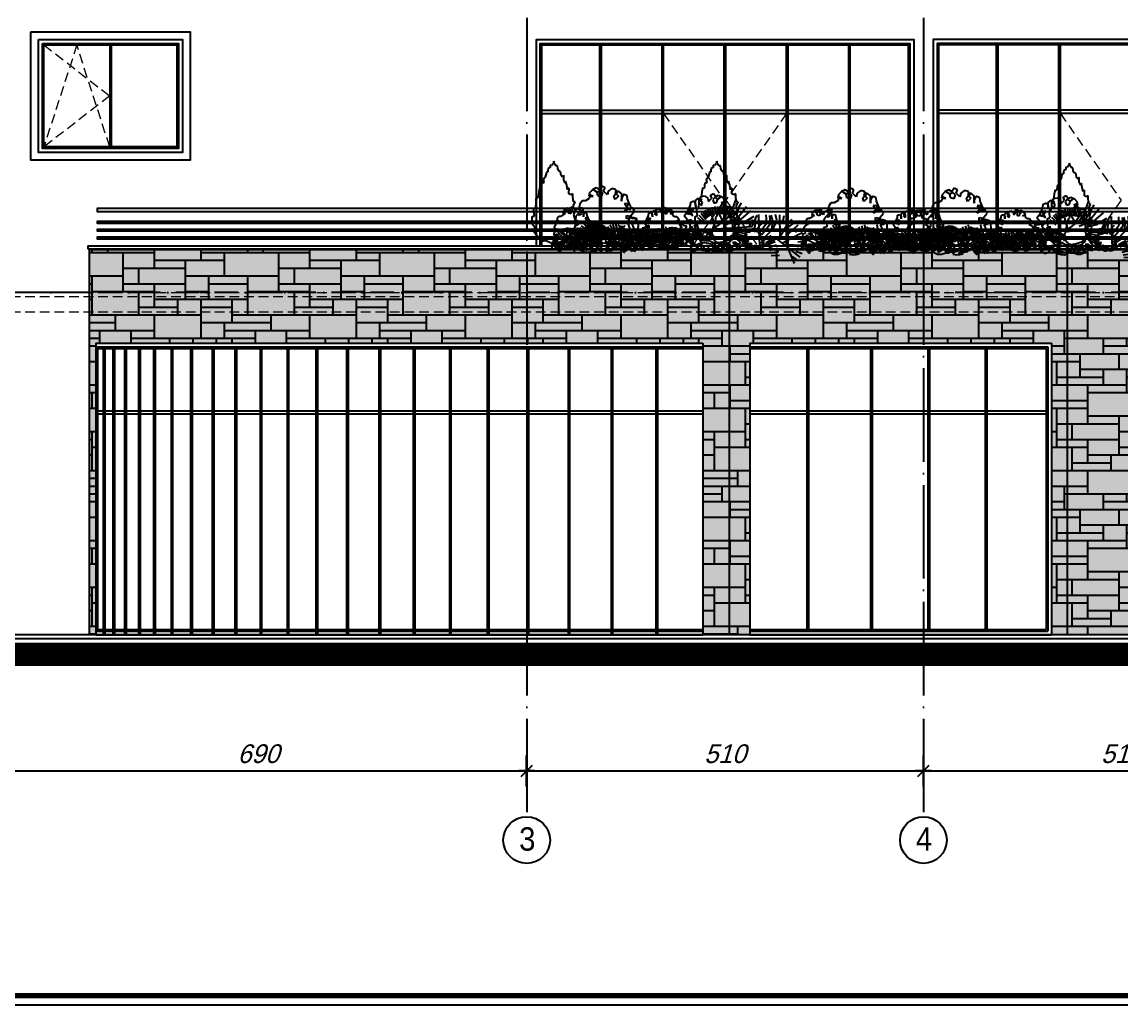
# Model space of a CAD drawing. Extents: x 9615146 to 9672346, y 4699603 to 4705703.
# Drawn here: x 9625130 to 9626543, y 4699603 to 4700866 of the extents above; entities that cross this region are included whole.
import ezdxf
from ezdxf.enums import TextEntityAlignment as Align

# ---------------------------------------------------------------- set-up
doc = ezdxf.new("R2010")
doc.units = 0
doc.header["$LTSCALE"] = 0.5
doc.header["$MEASUREMENT"] = 0
doc.header["$PDSIZE"] = -1
for name, pattern in [('ACAD_ISO04W100', [30, 24, -3, 0, -3]), ('DASHED', [0.75, 0.5, -0.25]), ('OSI1000', [5, 3, -1, 0, -1])]:
    doc.linetypes.add(name, pattern=pattern)
doc.layers.get('0').update_dxf_attribs({"color": 251, "linetype": 'CONTINUOUS'})
doc.layers.get('Defpoints').update_dxf_attribs({"color": 251, "linetype": 'CONTINUOUS'})
for name, color, linetype in [('_axis', 1, 'ACAD_ISO04W100'), ('_axis_num', 1, 'CONTINUOUS'), ('_dimension', 4, 'CONTINUOUS'), ('_dimension_evel', 4, 'CONTINUOUS'), ('_hatch', 9, 'CONTINUOUS'), ('_hatch_construction', 252, 'CONTINUOUS'), ('_table', 3, 'CONTINUOUS'), ('_vista', 75, 'CONTINUOUS'), ('fasadi', 147, 'CONTINUOUS')]:
    doc.layers.add(name, color=color, linetype=linetype)
doc.layers.add('_punk', color=8, linetype='DASHED', lineweight=9)
doc.styles.add('POMESHTENIA', font='arial.ttf', dxfattribs={"width": 0.9})
doc.styles.add('WIN', font='swindos.shx', dxfattribs={"oblique": 17})
doc.dimstyles.new('dim_50', dxfattribs={"dimtxt": 24, "dimasz": 1, "dimexe": 30, "dimexo": 0, "dimgap": 10, "dimtad": 1, "dimdec": 1, "dimrnd": 0.5, "dimdsep": 46, "dimtxsty": 'WIN', "dimblk1": '1', "dimblk2": '1', "dimsah": 1, "dimcen": 15, "dimdle": 10, "dimse1": 1, "dimse2": 1, "dimadec": 0, "dimazin": 0, "dimtfac": 1, "dimtdec": 1, "dimtix": 1, "dimtmove": 2, "dimatfit": 3, "dimldrblk": '1', "dimfxl": 1, "dimtolj": 1, "dimarcsym": 0})
pattern_1 = [(0, (0, 0), (0, 200), [150, -50]), (0, (0, 10), (0, 200), [-60, 60, -30, 50]), (0, (0, 20), (0, 200), [-90, 110]), (0, (0, 30), (0, 200), [90, -110]), (0, (0, 40), (0, 200), [-40, 160]), (0, (0, 50), (0, 200), [70, -50, 60, -20]), (0, (70, 60), (0, 200), [160, -40]), (0, (-10, 70), (0, 200), [110, -90]), (0, (-40, 80), (0, 200), [90, -110]), (0, (0, 90), (0, 200), [160, -40]), (0, (0, 100), (0, 200), [-80, 50, -30, 40]), (0, (100, 110), (0, 200), [120, -80]), (0, (20, 120), (0, 200), [80, -40, 30, -50]), (0, (60, 130), (0, 200), [80, -30, 50, -40]), (0, (140, 140), (0, 200), [120, -80]), (0, (60, 150), (0, 200), [80, -120]), (0, (100, 160), (0, 200), [90, -110]), (0, (100, 170), (0, 200), [-60, 140]), (0, (40, 180), (0, 200), [60, -140]), (0, (100, 190), (0, 200), [140, -60]), (90, (0, 80), (-200, 1e-14), [30, -80, 70, -20]), (90, (20, 90), (-200, 1e-14), [50, -30, 20, -100]), (90, (30, 50), (-200, 1e-14), [20, -180]), (90, (40, 30), (-200, 1e-14), [20, -120, 30, -30]), (90, (50, 70), (-200, 1e-14), [20, -180]), (90, (60, 0), (-200, 1e-14), [30, -90, 50, -30]), (90, (70, 40), (-200, 1e-14), [30, -170]), (90, (80, 90), (-200, 1e-14), [30, -10, 20, -140]), (90, (90, 10), (-200, 1e-14), [30, -170]), (90, (100, 60), (-200, 1e-14), [30, -10, 30, -20, 50, -60]), (90, (120, 60), (-200, 1e-14), [-140, 20, -20, 20]), (90, (130, 90), (-200, 1e-14), [20, -180]), (90, (140, 20), (-200, 1e-14), [20, -70, 50, -60]), (90, (150, 50), (-200, 1e-14), [10, -130, 30, -30]), (90, (160, 60), (-200, 1e-14), [50, -50, 30, -70]), (90, (170, 110), (-200, 1e-14), [30, -50, 20, -100]), (90, (180, 40), (-200, 1e-14), [20, -180]), (90, (190, 60), (-200, 1e-14), [20, -60, 30, -90])]

# ---------------------------------------------------------------- blocks, each defined once
blk = doc.blocks.new('TREE8-E')
for p, q in [((-10.72, 7.44), (-11.79, 8.73)), ((-10.09, 8), (-10.95, 9.45)), ((-8.62, 6.91), (-10, 10.02)), ((-7.19, 7.05), (-8.98, 10.44)), ((-7.42, 8.84), (-7.9, 10.7)), ((-7.42, 8.84), (-6.79, 10.78)), ((-6.94, 5.39), (-7.42, 8.84)), ((-6.94, 5.39), (-4.62, 10.43)), ((-6.11, 9.06), (-5.69, 10.69)), ((-4.54, 6.64), (-4.45, 8.81)), ((-4.45, 8.81), (-3.55, 10.05)), ((-3.61, 8.28), (-2.65, 9.42)), ((-3.37, 7.39), (-2.35, 9.19)), ((-2.38, 7.14), (-1.43, 8.96)), ((4.87, 5.91), (4.09, 8.87)), ((6, 5.26), (5.67, 9.21)), ((6.98, 6.04), (7.28, 9.27)), ((-8.62, 3.89), (-13.52, 5.93)), ((-11.68, 6.05), (-13.1, 6.95)), ((-11.26, 6.78), (-12.51, 7.9)), ((-8.04, 4.03), (-10.82, 7.5)), ((-3.26, 2.93), (-4.54, 6.64)), ((-4.32, 6), (-3.61, 8.28)), ((-2.44, 3.89), (-3.37, 7.39)), ((-3.33, 0.76), (0.33, 8.32)), ((-1.73, 4.24), (-2.38, 7.14)), ((-0.38, 3.93), (-1.32, 6.6)), ((-0.38, 3.93), (0.43, 6.59)), ((0.67, 4.77), (0.71, 7.98)), ((1.23, 4.49), (1.23, 6.45)), ((3.03, 4.83), (1.24, 7.41)), ((4.3, 4.6), (2.6, 8.27)), ((6.02, 4.2), (4.87, 5.91)), ((9.16, 0.67), (6.19, 6.34)), ((7.4, 4.58), (6.98, 6.04)), ((8.33, 3.11), (7.54, 6.56)), ((8.35, 4.58), (8.22, 6.56)), ((8.82, 4.51), (8.9, 6.49)), ((9.28, 4.39), (9.57, 6.35)), ((9.73, 4.22), (10.22, 6.14)), ((10.16, 4.01), (10.84, 5.86)), ((-12.21, 3.59), (-13.88, 3.75)), ((-12.16, 4.44), (-13.79, 4.86)), ((-6.22, 4.47), (-13.79, 2.65)), ((-9.89, 3.59), (-13.12, 0.55)), ((-5.43, 1.62), (-7.01, 3.05)), ((-2.76, 0.04), (-6.94, 5.39)), ((-4.86, 2.09), (-6.31, 3.65)), ((-4.25, 2.5), (-5.56, 4.18)), ((-3.61, 2.86), (-4.77, 4.65)), ((-4.11, 1.77), (-3.26, 2.93)), ((1.9, 3.05), (-0.38, 3.93)), ((8.96, 0.42), (0.67, 4.77)), ((3.93, 2.31), (1.9, 3.05)), ((4.83, 3.42), (3.03, 4.83)), ((5.2, 3.72), (4.3, 4.6)), ((6.86, 2.61), (4.33, 5.51)), ((6.46, 4.38), (6, 5.26)), ((7.99, 2.91), (9.73, 4.22)), ((8.64, 0.04), (12.5, 4.67)), ((10.56, 3.75), (11.43, 5.52)), ((10.93, 3.45), (11.99, 5.12)), ((11.57, 2.74), (12.95, 4.16)), ((11.84, 2.34), (13.36, 3.61)), ((12.05, 1.92), (13.7, 3.02)), ((-11.9, 1.94), (-13.54, 1.57)), ((-6.86, -0.04), (-8.75, 0.93)), ((-6.43, 0.55), (-8.23, 1.68)), ((-5.95, 1.11), (-7.65, 2.39)), ((3.35, 0.5), (1.38, 0.37)), ((3.43, 0.97), (1.45, 1.05)), ((3.55, 1.44), (1.59, 1.72)), ((3.72, 1.88), (1.8, 2.37)), ((12.23, 1.47), (13.98, 2.4)), ((12.35, 1.01), (14.19, 1.75)), ((12.43, 0.54), (14.34, 1.08))]:
    blk.add_line(p, q)
blk = doc.blocks.new('_TREE03')
for p, q in [((-7, 1114), (1, 1146)), ((1, 1146), (12, 1114)), ((-91, 962), (-84, 1011)), ((-84, 1011), (-61, 1022)), ((-61, 1022), (-49, 1054)), ((-49, 1054), (-45, 1087)), ((-45, 1087), (-26, 1087)), ((-26, 1087), (-7, 1114)), ((12, 1114), (28, 1092)), ((28, 1092), (47, 1098)), ((47, 1098), (47, 1065)), ((47, 1065), (74, 1054)), ((74, 1054), (77, 1033)), ((77, 1033), (77, 1011)), ((77, 1011), (97, 1000)), ((97, 1000), (104, 973)), ((-164, 837), (-149, 892)), ((-149, 892), (-145, 865)), ((-145, 865), (-126, 908)), ((-126, 957), (-122, 967)), ((-126, 908), (-126, 957)), ((-122, 967), (-111, 940)), ((-111, 940), (-91, 962)), ((104, 973), (112, 940)), ((112, 940), (124, 924)), ((124, 924), (131, 930)), ((131, 930), (139, 908)), ((139, 908), (131, 881)), ((131, 881), (143, 859)), ((143, 859), (154, 870)), ((154, 870), (158, 843)), ((-241, 729), (-218, 713)), ((-241, 686), (-241, 729)), ((-218, 713), (-191, 729)), ((-195, 799), (-183, 794)), ((-191, 729), (-195, 799)), ((-183, 794), (-176, 778)), ((-176, 778), (-164, 837)), ((158, 843), (162, 810)), ((162, 810), (177, 794)), ((177, 794), (185, 805)), ((185, 805), (196, 751)), ((196, 751), (204, 686)), ((-272, 626), (-253, 626)), ((-253, 577), (-272, 626)), ((-253, 626), (-241, 686)), ((-253, 529), (-253, 577)), ((204, 686), (223, 664)), ((223, 664), (231, 669)), ((231, 669), (231, 594)), ((231, 594), (242, 545)), ((-268, 371), (-287, 431)), ((-287, 431), (-268, 415)), ((-279, 529), (-260, 545)), ((-256, 463), (-279, 529)), ((-268, 415), (-256, 463)), ((-260, 545), (-253, 529)), ((242, 545), (262, 539)), ((262, 496), (254, 453)), ((254, 453), (269, 426)), ((262, 539), (262, 496)), ((269, 426), (285, 436)), ((285, 436), (285, 398)), ((-287, 323), (-283, 339)), ((-260, 274), (-287, 323)), ((-283, 339), (-264, 339)), ((-264, 339), (-268, 371)), ((258, 317), (246, 295)), ((246, 295), (250, 268)), ((281, 344), (258, 317)), ((285, 398), (281, 344)), ((-229, 230), (-260, 274)), ((-229, 203), (-256, 241)), ((-256, 241), (-229, 230)), ((-176, 187), (-229, 203)), ((-191, 176), (-176, 187)), ((-157, 138), (-191, 176)), ((166, 144), (131, 122)), ((208, 171), (166, 144)), ((219, 192), (208, 171)), ((265, 252), (219, 192)), ((250, 268), (265, 252)), ((-84, 117), (-157, 138)), ((-61, 106), (-84, 117)), ((-61, 106), (-33, 98)), ((-33, 98), (-7, 100)), ((-29, 1), (-22, 41)), ((-18, 99), (-22, 41)), ((24, 95), (-7, 100)), ((35, 99), (21, 68)), ((21, 1), (21, 68)), ((58, 106), (24, 95)), ((100, 127), (58, 106)), ((131, 122), (100, 127))]:
    blk.add_line(p, q)
blk = doc.blocks.new('_TREE16')
for p, q in [((-13.8, 152), (-22.1, 148.4)), ((-4.5, 146.9), (-13.8, 152)), ((-1.4, 155.7), (-7.1, 147.9)), ((6.3, 152), (-1.4, 155.7)), ((2.7, 144.3), (6.3, 152)), ((-29.9, 127.2), (-38.7, 122)), ((-29.4, 140.7), (-30.9, 132.4)), ((-30.9, 132.4), (-21.1, 131.8)), ((-28.8, 135.5), (-29.9, 127.2)), ((-22.1, 148.4), (-29.4, 140.7)), ((-21.1, 131.8), (-28.8, 135.5)), ((-11.8, 141.7), (-20, 147.4)), ((-20, 147.4), (-12.3, 141.7)), ((-12.3, 141.7), (-4.5, 146.9)), ((-10.2, 133.9), (-11.8, 141.7)), ((-2.4, 131.4), (-10.2, 133.9)), ((-7.1, 147.9), (0.7, 140.7)), ((0.7, 140.7), (-2.4, 131.4)), ((11.5, 135.5), (2.7, 144.3)), ((13.6, 144.3), (11.5, 135.5)), ((21.9, 150), (13.6, 144.3)), ((30.2, 147.9), (21.9, 150)), ((26.5, 133.4), (34.8, 139.6)), ((29.1, 125.1), (26.5, 133.4)), ((36.9, 144.3), (28.6, 140.1)), ((28.6, 140.1), (36.9, 132.4)), ((36.9, 132.4), (29.1, 125.1)), ((34.8, 139.6), (30.2, 147.9)), ((44.6, 138.1), (36.9, 144.3)), ((44.1, 121), (44.6, 130.3)), ((44.6, 128.8), (44.1, 121)), ((44.6, 130.3), (44.6, 138.1)), ((48.8, 137), (44.6, 128.8)), ((57.1, 133.4), (48.8, 137)), ((58.1, 125.6), (57.1, 133.4)), ((-51.6, 114.3), (-53.7, 105.4)), ((-53.7, 105.4), (-45.4, 107)), ((-46.4, 122), (-51.6, 114.3)), ((-38.7, 122), (-46.4, 122)), ((-45.4, 107), (-44.8, 99.2)), ((60.1, 115.3), (50.8, 116.3)), ((50.8, 116.3), (56, 108)), ((51.4, 98.7), (56.5, 107)), ((59.1, 103.9), (51.4, 98.7)), ((56, 108), (63.8, 101.3)), ((56.5, 107), (60.1, 115.3)), ((61.7, 116.9), (58.1, 125.6)), ((67.9, 106.5), (59.1, 103.9)), ((65.3, 109.1), (61.7, 116.9)), ((63.8, 101.3), (65.3, 109.1)), ((74.1, 98.2), (67.9, 106.5)), ((-60.4, 87.8), (-64, 80.1)), ((-64, 80.1), (-56.3, 75.9)), ((-53.1, 95.6), (-60.4, 87.8)), ((-56.3, 75.9), (-55.7, 67.1)), ((-44.8, 99.2), (-53.1, 95.6)), ((55.5, 80.6), (55.5, 88.4)), ((55.5, 88.4), (63.8, 86.8)), ((63.3, 83.2), (55.5, 80.6)), ((60.7, 79), (58.6, 71.3)), ((63.8, 86.8), (60.7, 79)), ((71.6, 82.7), (63.3, 83.2)), ((66.4, 89.4), (74.1, 98.2)), ((66.9, 81.6), (66.4, 89.4)), ((74.6, 81.6), (66.9, 81.6)), ((79.8, 80.6), (71.6, 82.7)), ((82.4, 73.9), (74.6, 81.6)), ((75.1, 72.9), (79.8, 80.6)), ((-61.9, 52.6), (-65, 44.9)), ((-63.5, 64.5), (-64.5, 56.8)), ((-64.5, 56.8), (-62.4, 49)), ((-55.7, 67.1), (-63.5, 64.5)), ((-53.7, 55.2), (-61.9, 52.6)), ((-53.1, 46.9), (-53.7, 55.2)), ((46.2, 59.9), (35.3, 66.1)), ((35.3, 66.1), (43.6, 63)), ((40, 46.4), (50.3, 51.1)), ((43.6, 63), (51.4, 64)), ((44.6, 42.3), (52.4, 50.6)), ((50.3, 51.1), (46.2, 59.9)), ((51.4, 64), (52.4, 65.6)), ((52.4, 50.6), (60.1, 51.1)), ((58.6, 71.3), (60.7, 63)), ((60.1, 51.1), (67.9, 41.3)), ((60.7, 63), (63.8, 55.2)), ((63.8, 55.2), (63.8, 46.4)), ((67.4, 71.8), (75.1, 72.9)), ((71, 64), (67.4, 71.8)), ((68.4, 47.5), (74.6, 55.8)), ((74.6, 55.8), (71, 64)), ((78.8, 44.9), (79.8, 53.7)), ((79.8, 53.7), (82.9, 63)), ((82.9, 63), (82.4, 73.9)), ((-61.9, 36.6), (-69.7, 31.4)), ((-69.7, 31.4), (-67.1, 23.7)), ((-67.1, 23.7), (-58.8, 30.4)), ((-65, 44.9), (-61.9, 36.6)), ((-62.4, 49), (-53.1, 46.9)), ((-58.8, 30.4), (-50.5, 29.9)), ((-50.5, 29.9), (-58.8, 23.1)), ((-42.8, 26.3), (-45.4, 18.5)), ((-34.5, 26.3), (-42.8, 26.3)), ((-25.7, 17.9), (-34.5, 26.3)), ((-20.5, 25.7), (-12.8, 29.9)), ((-12.8, 17.4), (-20.5, 25.7)), ((-12.8, 29.9), (-5, 27.8)), ((-5, 27.8), (3.3, 25.2)), ((3.3, 25.2), (11.5, 27.3)), ((11.5, 27.3), (20.8, 29.3)), ((20.3, 46.4), (18.3, 37.6)), ((18.3, 37.6), (28.1, 35)), ((28.1, 46.9), (20.3, 46.4)), ((20.8, 29.3), (28.6, 29.3)), ((35.3, 27.3), (27, 27.8)), ((27, 27.8), (36.9, 21.1)), ((34.3, 38.2), (28.1, 46.9)), ((28.1, 35), (35.8, 37.6)), ((28.6, 29.3), (34.3, 38.2)), ((29.1, 20), (37.9, 27.3)), ((44.1, 24.2), (35.3, 27.3)), ((35.8, 37.6), (40, 46.4)), ((37.9, 27.3), (40.5, 18.5)), ((52.4, 28.8), (44.1, 24.2)), ((55.5, 38.7), (44.6, 42.3)), ((55.5, 44.3), (50.8, 36.6)), ((50.8, 36.6), (52.4, 28.8)), ((63.8, 46.4), (55.5, 44.3)), ((63.3, 37.6), (55.5, 38.7)), ((56, 24.7), (63.3, 34)), ((67.9, 41.3), (63.3, 32.4)), ((69.4, 29.9), (63.3, 37.6)), ((63.3, 34), (71.6, 37.1)), ((63.3, 32.4), (73.6, 25.7)), ((67.4, 22.1), (69.4, 29.9)), ((76.7, 45.4), (68.4, 47.5)), ((71.6, 37.1), (78.8, 44.9)), ((73.6, 25.7), (81.9, 29.9)), ((85, 38.2), (76.7, 45.4)), ((81.9, 29.9), (85, 38.2)), ((-67.1, 23.1), (-70.2, 13.8)), ((-70.2, 13.8), (-61.9, 15.4)), ((-58.8, 23.1), (-67.1, 23.1)), ((-61.9, 15.4), (-59.9, 23.7)), ((-59.9, 23.7), (-49.5, 20.5)), ((-45.4, 18.5), (-52.1, 10.7)), ((-52.1, 10.7), (-39.7, 4)), ((-49.5, 20.5), (-49, 12.2)), ((-49, 12.2), (-39.2, 17.4)), ((-41.2, 23.7), (-32.9, 24.2)), ((-36.6, 15.9), (-41.2, 23.7)), ((-39.7, 4), (-30.9, 4)), ((-39.2, 17.4), (-29.9, 22.6)), ((-38.1, 8.1), (-36.6, 15.9)), ((-28.3, 13.8), (-38.1, 8.1)), ((-32.9, 24.2), (-24.7, 17.4)), ((-30.9, 4), (-21.1, 7.6)), ((-29.9, 22.6), (-28.3, 13.8)), ((-20, 10.2), (-25.7, 17.9)), ((-24.7, 17.4), (-21.1, 9.2)), ((-21.1, 9.2), (-13.3, 9.7)), ((-21.1, 7.6), (-12.3, 7.6)), ((-12.3, 10.7), (-20, 10.2)), ((-13.3, 9.7), (-4.5, 11.2)), ((-12.3, 7.6), (-12.8, 17.4)), ((-4.5, 7.1), (-12.3, 10.7)), ((-8.2, 22.6), (-10.2, 14.4)), ((-10.2, 14.4), (-0.9, 12.2)), ((0.1, 20), (-8.2, 22.6)), ((-4.5, 11.2), (0.1, 20)), ((-0.9, 12.2), (-4.5, 4.5)), ((3.8, 10.7), (-4.5, 7.1)), ((-4.5, 4.5), (3.8, 2.4)), ((13.6, 12.8), (3.8, 10.7)), ((3.8, 2.4), (11.5, 3.5)), ((8.4, 5.5), (16.2, 10.2)), ((11.5, 3.5), (19.3, 5)), ((13.6, 23.1), (12, 15.4)), ((12, 15.4), (21.3, 8.6)), ((21.9, 21.1), (13.6, 23.1)), ((19.3, 5), (13.6, 12.8)), ((16.2, 10.2), (23.9, 13.3)), ((21.3, 8.6), (29.6, 10.7)), ((23.9, 13.3), (21.9, 21.1)), ((29.6, 10.7), (29.1, 20)), ((36.9, 21.1), (48.2, 21.6)), ((38.4, 14.8), (39.5, 22.6)), ((46.2, 22.1), (38.4, 14.8)), ((39.5, 22.6), (48.2, 22.6)), ((40.5, 18.5), (44.1, 9.2)), ((44.1, 9.2), (52.4, 6)), ((55.5, 20), (46.2, 22.1)), ((48.2, 21.6), (56, 24.7)), ((48.2, 22.6), (56.5, 20)), ((52.4, 6), (60.7, 12.2)), ((60.7, 12.2), (55.5, 20)), ((56.5, 20), (67.4, 22.1))]:
    blk.add_line(p, q)
blk = doc.blocks.new('1')
for p, q in [((0, 20), (0, -20)), ((-10, 0), (10, 0)), ((-7.1, -7.1), (7.1, 7.1))]:
    blk.add_line(p, q)
blk = doc.blocks.new('*D93')
at = {"layer": '_dimension', "color": 0, "lineweight": -2, "ltscale": 30, "transparency": 16777216}
blk.add_line((9625089.7, 4699904.1), (9625777.7, 4699904.1), dxfattribs=at)
at = {"layer": 'Defpoints', "color": 0, "ltscale": 30, "transparency": 16777216}
for p in [(9625088.7, 4699904.1), (9625778.7, 4699904.1), (9625778.7, 4699904.1)]:
    blk.add_point(p, dxfattribs=at)
at = {"layer": '_dimension', "color": 0, "lineweight": -2, "ltscale": 30, "transparency": 16777216, "rotation": 180}
blk.add_blockref('1', (9625088.7, 4699904.1), dxfattribs=at)
at = {"layer": '_dimension', "color": 0, "lineweight": -2, "ltscale": 30, "transparency": 16777216}
blk.add_blockref('1', (9625778.7, 4699904.1), dxfattribs=at)
at = {"layer": '_dimension', "color": 0, "ltscale": 30, "transparency": 16777216, "insert": (9625433.7, 4699926.1), "char_height": 24, "attachment_point": 5, "style": 'WIN'}
blk.add_mtext('\\A1;690', dxfattribs=at)
blk = doc.blocks.new('*D94')
at = {"layer": '_dimension', "color": 0, "lineweight": -2, "ltscale": 30, "transparency": 16777216}
blk.add_line((9625779.7, 4699904.1), (9626287.7, 4699904.1), dxfattribs=at)
at = {"layer": 'Defpoints', "color": 0, "ltscale": 30, "transparency": 16777216}
for p in [(9625778.7, 4699904.1), (9626288.7, 4699904.1), (9626288.7, 4699904.1)]:
    blk.add_point(p, dxfattribs=at)
at = {"layer": '_dimension', "color": 0, "lineweight": -2, "ltscale": 30, "transparency": 16777216, "rotation": 180}
blk.add_blockref('1', (9625778.7, 4699904.1), dxfattribs=at)
at = {"layer": '_dimension', "color": 0, "lineweight": -2, "ltscale": 30, "transparency": 16777216}
blk.add_blockref('1', (9626288.7, 4699904.1), dxfattribs=at)
at = {"layer": '_dimension', "color": 0, "ltscale": 30, "transparency": 16777216, "insert": (9626033.7, 4699926.1), "char_height": 24, "attachment_point": 5, "style": 'WIN'}
blk.add_mtext('\\A1;510', dxfattribs=at)
blk = doc.blocks.new('*D95')
at = {"layer": '_dimension', "color": 0, "lineweight": -2, "ltscale": 30, "transparency": 16777216}
blk.add_line((9626289.7, 4699904.1), (9626797.7, 4699904.1), dxfattribs=at)
at = {"layer": 'Defpoints', "color": 0, "ltscale": 30, "transparency": 16777216}
for p in [(9626288.7, 4699904.1), (9626798.7, 4699904.1), (9626798.7, 4699904.1)]:
    blk.add_point(p, dxfattribs=at)
at = {"layer": '_dimension', "color": 0, "lineweight": -2, "ltscale": 30, "transparency": 16777216, "rotation": 180}
blk.add_blockref('1', (9626288.7, 4699904.1), dxfattribs=at)
at = {"layer": '_dimension', "color": 0, "lineweight": -2, "ltscale": 30, "transparency": 16777216}
blk.add_blockref('1', (9626798.7, 4699904.1), dxfattribs=at)
at = {"layer": '_dimension', "color": 0, "ltscale": 30, "transparency": 16777216, "insert": (9626543.7, 4699926.1), "char_height": 24, "attachment_point": 5, "style": 'WIN'}
blk.add_mtext('\\A1;510', dxfattribs=at)

msp = doc.modelspace()

# ---------------------------------------------------------------- hatches: boundary and pattern name
at = {"layer": '_hatch', "ltscale": 30, "true_color": 0xb4b09d}
h = msp.add_hatch(color=253, dxfattribs=at)
h.dxf.hatch_style = 1
h.paths.add_polyline_path([(9625216.41, 4700573.84), (9625216.41, 4700078.84), (9625225.02, 4700078.84), (9625225.02, 4700453.84), (9625778.72, 4700453.84), (9625778.72, 4700573.84)])
h = msp.add_hatch(color=253, dxfattribs=at)
h.dxf.hatch_style = 1
h.paths.add_polyline_path([(9626005.28, 4700453.84), (9626005.28, 4700078.84), (9626038.85, 4700078.84), (9626038.85, 4700573.84), (9625778.72, 4700573.84), (9625778.72, 4700453.84)])
h = msp.add_hatch(color=253, dxfattribs=at)
h.dxf.hatch_style = 1
h.paths.add_polyline_path([(9626453.55, 4700453.84), (9626453.55, 4700078.84), (9626473.56, 4700078.84), (9626473.56, 4700573.84), (9626288.72, 4700573.84), (9626288.72, 4700453.84)])
h.paths.add_polyline_path([(9626288.72, 4700453.84), (9626288.72, 4700573.84), (9626038.85, 4700573.84), (9626038.85, 4700078.84), (9626065.48, 4700078.84), (9626065.48, 4700453.84)])
h = msp.add_hatch(color=253, dxfattribs=at)
h.dxf.hatch_style = 1
h.paths.add_polyline_path([(9626798.72, 4700078.84), (9627046.22, 4700078.84), (9627046.22, 4700573.84), (9626798.72, 4700573.84)])
h.paths.add_polyline_path([(9626798.72, 4700573.84), (9626473.56, 4700573.84), (9626473.56, 4700078.84), (9626798.72, 4700078.84)])
at = {"layer": '_hatch_construction', "ltscale": 40}
h = msp.add_hatch(dxfattribs=at)
h.set_pattern_fill('CUTSTONE', color=250, scale=200, style=0, pattern_type=2)
h.set_pattern_definition(pattern_1)
h.paths.add_polyline_path([(9625216.41, 4700573.84), (9625216.41, 4700078.84), (9625225.02, 4700078.84), (9625225.02, 4700453.84), (9625778.72, 4700453.84), (9625778.72, 4700573.84)])
h = msp.add_hatch(dxfattribs=at)
h.set_pattern_fill('CUTSTONE', color=250, scale=200, style=0, pattern_type=2)
h.set_pattern_definition(pattern_1)
h.paths.add_polyline_path([(9626005.28, 4700453.84), (9626005.28, 4700078.84), (9626038.85, 4700078.84), (9626038.85, 4700573.84), (9625778.72, 4700573.84), (9625778.72, 4700453.84)])
h = msp.add_hatch(dxfattribs=at)
h.set_pattern_fill('CUTSTONE', color=250, scale=200, style=0, pattern_type=2)
h.set_pattern_definition(pattern_1)
h.paths.add_polyline_path([(9626453.55, 4700453.84), (9626453.55, 4700078.84), (9626473.56, 4700078.84), (9626473.56, 4700573.84), (9626288.72, 4700573.84), (9626288.72, 4700453.84)])
h.paths.add_polyline_path([(9626288.72, 4700453.84), (9626288.72, 4700573.84), (9626038.85, 4700573.84), (9626038.85, 4700078.84), (9626065.48, 4700078.84), (9626065.48, 4700453.84)])
h = msp.add_hatch(dxfattribs=at)
h.set_pattern_fill('CUTSTONE', color=250, scale=200, style=0, pattern_type=2)
h.set_pattern_definition(pattern_1)
h.paths.add_polyline_path([(9626798.72, 4700078.84), (9627046.22, 4700078.84), (9627046.22, 4700573.84), (9626798.72, 4700573.84)])
h.paths.add_polyline_path([(9626798.72, 4700573.84), (9626473.56, 4700573.84), (9626473.56, 4700078.84), (9626798.72, 4700078.84)])

# ---------------------------------------------------------------- linework, layer by layer
at = {"layer": '_axis', "ltscale": 10}
for p, q in [((9625778.72, 4702372.71), (9625778.72, 4699845.26)), ((9626288.72, 4702372.71), (9626288.72, 4699845.26))]:
    msp.add_line(p, q, dxfattribs=at)
at = {"layer": '_axis_num'}
for centre in [(9625778.72, 4699815.26), (9626288.72, 4699815.26)]:
    msp.add_circle(centre, 30, dxfattribs=at)
at = {"layer": '_dimension_evel', "linetype": 'OSI1000', "ltscale": 20}
msp.add_line((9629716.23, 4700518.84), (9624311.58, 4700518.84), dxfattribs=at)
at = {"layer": '_hatch', "color": 252, "ltscale": 10, "const_width": 30}
msp.add_lwpolyline([(9629716.23, 4699983.84), (9627021.22, 4699983.84), (9627021.22, 4700053.84), (9625113.97, 4700053.84), (9624481.47, 4700393.84), (9624249.83, 4700393.84)], dxfattribs=at)
at = {"layer": '_hatch_construction', "color": 251, "ltscale": 40}
for p, q in [((9625242.72, 4700836.84), (9625242.72, 4700705.84)), ((9625244.72, 4700836.84), (9625244.72, 4700705.84)), ((9625872.72, 4700578.84), (9625872.72, 4700836.84)), ((9625874.72, 4700578.84), (9625874.72, 4700836.84)), ((9625952.72, 4700578.84), (9625952.72, 4700836.84)), ((9625954.72, 4700578.84), (9625954.72, 4700836.84)), ((9626032.72, 4700578.84), (9626032.72, 4700836.84)), ((9626034.72, 4700578.84), (9626034.72, 4700836.84)), ((9626112.72, 4700578.84), (9626112.72, 4700836.84)), ((9626114.72, 4700578.84), (9626114.72, 4700836.84)), ((9626192.72, 4700578.84), (9626192.72, 4700836.84)), ((9626194.72, 4700578.84), (9626194.72, 4700836.84)), ((9626382.72, 4700578.84), (9626382.72, 4700836.84)), ((9626384.72, 4700578.84), (9626384.72, 4700836.84)), ((9626462.72, 4700578.84), (9626462.72, 4700836.84)), ((9626464.72, 4700578.84), (9626464.72, 4700836.84)), ((9625798.22, 4700752.84), (9626269.22, 4700752.84)), ((9625798.22, 4700748.84), (9626269.22, 4700748.84)), ((9626779.22, 4700752.84), (9626308.22, 4700752.84)), ((9626779.22, 4700748.84), (9626308.22, 4700748.84)), ((9625214.41, 4700578.84), (9627046.22, 4700578.84)), ((9625214.41, 4700574.84), (9627046.22, 4700574.84)), ((9625216.41, 4700573.84), (9627046.22, 4700573.84)), ((9625225.02, 4700453.84), (9625225.02, 4700078.84)), ((9625225.02, 4700453.84), (9626005.28, 4700453.84)), ((9625226.02, 4700448.84), (9626005.28, 4700448.84)), ((9625226.02, 4700448.84), (9625226.02, 4700083.84)), ((9625227.02, 4700446.84), (9625227.02, 4700085.84)), ((9625227.02, 4700446.84), (9626005.28, 4700446.84)), ((9625234.36, 4700446.84), (9625234.36, 4700078.84)), ((9625236.36, 4700446.84), (9625236.36, 4700078.84)), ((9625246.81, 4700446.84), (9625246.81, 4700078.84)), ((9625248.81, 4700446.84), (9625248.81, 4700078.84)), ((9625261.77, 4700446.84), (9625261.77, 4700078.84)), ((9625263.77, 4700446.84), (9625263.77, 4700078.84)), ((9625279.82, 4700446.84), (9625279.82, 4700078.84)), ((9625281.82, 4700446.84), (9625281.82, 4700078.84)), ((9625299.2, 4700446.84), (9625299.2, 4700078.84)), ((9625301.2, 4700446.84), (9625301.2, 4700078.84)), ((9625321.65, 4700446.84), (9625321.65, 4700078.84)), ((9625323.65, 4700446.84), (9625323.65, 4700078.84)), ((9625346.57, 4700446.84), (9625346.57, 4700078.84)), ((9625348.57, 4700446.84), (9625348.57, 4700078.84)), ((9625374.51, 4700446.84), (9625374.51, 4700078.84)), ((9625376.51, 4700446.84), (9625376.51, 4700078.84)), ((9625403.76, 4700446.84), (9625403.76, 4700078.84)), ((9625405.76, 4700446.84), (9625405.76, 4700078.84)), ((9625436.01, 4700446.84), (9625436.01, 4700078.84)), ((9625438.01, 4700446.84), (9625438.01, 4700078.84)), ((9625470.66, 4700446.84), (9625470.66, 4700078.84)), ((9625472.66, 4700446.84), (9625472.66, 4700078.84)), ((9625507.71, 4700446.84), (9625507.71, 4700078.84)), ((9625509.71, 4700446.84), (9625509.71, 4700078.84)), ((9625547.12, 4700446.84), (9625547.12, 4700078.84)), ((9625549.12, 4700446.84), (9625549.12, 4700078.84)), ((9625588.87, 4700446.84), (9625588.87, 4700078.84)), ((9625590.87, 4700446.84), (9625590.87, 4700078.84)), ((9625632.95, 4700446.84), (9625632.95, 4700078.84)), ((9625634.95, 4700446.84), (9625634.95, 4700078.84)), ((9625679.33, 4700446.84), (9625679.33, 4700078.84)), ((9625681.33, 4700446.84), (9625681.33, 4700078.84)), ((9625727.97, 4700446.84), (9625727.97, 4700078.84)), ((9625729.97, 4700446.84), (9625729.97, 4700078.84)), ((9625778.86, 4700446.84), (9625778.86, 4700078.84)), ((9625780.86, 4700446.84), (9625780.86, 4700078.84)), ((9625831.97, 4700446.84), (9625831.97, 4700078.84)), ((9625833.97, 4700446.84), (9625833.97, 4700078.84)), ((9625887.26, 4700446.84), (9625887.26, 4700078.84)), ((9625889.26, 4700446.84), (9625889.26, 4700078.84)), ((9625944.71, 4700446.84), (9625944.71, 4700078.84)), ((9625946.71, 4700446.84), (9625946.71, 4700078.84)), ((9626005.28, 4700453.84), (9626005.28, 4700078.84)), ((9626065.48, 4700453.84), (9626065.48, 4700078.84)), ((9626065.48, 4700453.84), (9626453.55, 4700453.84)), ((9626065.48, 4700448.84), (9626448.55, 4700448.84)), ((9626065.48, 4700446.84), (9626446.55, 4700446.84)), ((9625227.02, 4700366.84), (9626005.28, 4700366.84)), ((9625227.02, 4700362.84), (9626005.28, 4700362.84)), ((9626065.48, 4700366.84), (9626448.55, 4700366.84)), ((9626065.48, 4700362.84), (9626448.55, 4700362.84)), ((9626065.48, 4700085.84), (9626446.55, 4700085.84)), ((9626065.48, 4700083.84), (9626448.55, 4700083.84)), ((9626065.48, 4700078.84), (9626453.55, 4700078.84))]:
    msp.add_line(p, q, dxfattribs=at)
at = {"layer": '_hatch_construction', "color": 250, "ltscale": 40}
for p, q in [((9625214.41, 4700578.84), (9625214.41, 4700574.84)), ((9625216.41, 4700573.84), (9625216.41, 4700078.84)), ((9626473.56, 4700573.84), (9626473.56, 4700078.84)), ((9625225.02, 4700078.84), (9626005.28, 4700078.84)), ((9625226.02, 4700083.84), (9626005.28, 4700083.84)), ((9625227.02, 4700085.84), (9626005.28, 4700085.84))]:
    msp.add_line(p, q, dxfattribs=at)
at = {"layer": '_hatch_construction', "color": 251, "ltscale": 40}
for points in [[(9625141.22, 4700853.84), (9625346.22, 4700853.84), (9625346.22, 4700688.84), (9625141.22, 4700688.84)], [(9625151.22, 4700843.84), (9625336.22, 4700843.84), (9625336.22, 4700698.84), (9625151.22, 4700698.84)], [(9625156.22, 4700838.84), (9625331.22, 4700838.84), (9625331.22, 4700703.84), (9625156.22, 4700703.84)], [(9625158.22, 4700836.84), (9625329.22, 4700836.84), (9625329.22, 4700705.84), (9625158.22, 4700705.84)], [(9627046.22, 4700626.84), (9625226.41, 4700626.84), (9625226.41, 4700622.84), (9627046.22, 4700622.84)], [(9627046.22, 4700609.84), (9625226.41, 4700609.84), (9625226.41, 4700607.84), (9627046.22, 4700607.84)], [(9627046.22, 4700599.84), (9625226.41, 4700599.84), (9625226.41, 4700597.84), (9627046.22, 4700597.84)], [(9627046.22, 4700589.84), (9625226.41, 4700589.84), (9625226.41, 4700587.84), (9627046.22, 4700587.84)]]:
    msp.add_lwpolyline(points, close=True, dxfattribs=at)
for points in [[(9625791.22, 4700578.84), (9625791.22, 4700843.84), (9626276.22, 4700843.84), (9626276.22, 4700578.84)], [(9626786.22, 4700578.84), (9626786.22, 4700843.84), (9626301.22, 4700843.84), (9626301.22, 4700578.84)], [(9625796.22, 4700578.84), (9625796.22, 4700838.84), (9626271.22, 4700838.84), (9626271.22, 4700578.84)], [(9625798.22, 4700578.84), (9625798.22, 4700836.84), (9626269.22, 4700836.84), (9626269.22, 4700578.84)], [(9626781.22, 4700578.84), (9626781.22, 4700838.84), (9626306.22, 4700838.84), (9626306.22, 4700578.84)], [(9626779.22, 4700578.84), (9626779.22, 4700836.84), (9626308.22, 4700836.84), (9626308.22, 4700578.84)], [(9625216.41, 4700518.84), (9624613.96, 4700518.84), (9624487.76, 4700418.84), (9624249.83, 4700418.84)]]:
    msp.add_lwpolyline(points, dxfattribs=at)
at = {"layer": '_punk', "ltscale": 50}
for p, q in [((9625158.22, 4700836.84), (9625242.72, 4700771.34)), ((9625200.47, 4700836.84), (9625158.22, 4700705.84)), ((9625242.72, 4700705.84), (9625200.47, 4700836.84)), ((9625242.72, 4700771.34), (9625158.22, 4700705.84)), ((9625954.72, 4700748.84), (9626032.72, 4700637.34)), ((9626112.72, 4700748.84), (9626034.72, 4700637.34)), ((9626464.72, 4700748.84), (9626542.72, 4700637.34)), ((9626032.72, 4700637.34), (9625991.8, 4700578.84)), ((9626034.72, 4700637.34), (9626075.64, 4700578.84)), ((9626542.72, 4700637.34), (9626501.8, 4700578.84)), ((9624477.95, 4700518.84), (9627106.73, 4700518.84)), ((9624477.95, 4700513.84), (9627106.73, 4700513.84)), ((9624477.95, 4700493.84), (9627106.73, 4700493.84)), ((9624477.95, 4700078.84), (9627106.73, 4700078.84)), ((9624477.95, 4700073.84), (9627106.73, 4700073.84)), ((9624477.95, 4700053.84), (9627106.73, 4700053.84))]:
    msp.add_line(p, q, dxfattribs=at)
at = {"layer": '_table', "ltscale": 10}
msp.add_lwpolyline([(9623546.03, 4702603.38), (9631346.03, 4702603.38), (9631346.03, 4699603.38), (9623546.03, 4699603.38)], close=True, dxfattribs=at)
msp.add_lwpolyline([(9623697.71, 4702591.38, 6.84, 6.84, 0), (9631334.03, 4702591.38, 6.84, 6.84, 0), (9631334.03, 4699615.38, 6.84, 6.84, 0), (9623697.71, 4699615.38, 6.84, 6.84, 0)], format="xyseb", close=True, dxfattribs=at)
at = {"layer": 'fasadi', "ltscale": 40}
for p, q in [((9626038.85, 4700573.84), (9626038.85, 4700078.84)), ((9626139.22, 4700085.84), (9626139.22, 4700446.84)), ((9626141.22, 4700085.84), (9626141.22, 4700446.84)), ((9626221.14, 4700085.84), (9626221.14, 4700446.84)), ((9626223.14, 4700085.84), (9626223.14, 4700446.84)), ((9626294.86, 4700085.84), (9626294.86, 4700446.84)), ((9626296.86, 4700085.84), (9626296.86, 4700446.84)), ((9626368.59, 4700085.84), (9626368.59, 4700446.84)), ((9626370.59, 4700085.84), (9626370.59, 4700446.84)), ((9626446.55, 4700446.84), (9626446.55, 4700085.84)), ((9626448.55, 4700448.84), (9626448.55, 4700083.84)), ((9626453.55, 4700453.84), (9626453.55, 4700078.84))]:
    msp.add_line(p, q, dxfattribs=at)
for points in [[(9629716.23, 4700008.84), (9627046.22, 4700008.84), (9627046.22, 4700078.84), (9625120.26, 4700078.84), (9624487.76, 4700418.84), (9624249.83, 4700418.84)], [(9629716.23, 4700003.84), (9627041.22, 4700003.84), (9627041.22, 4700073.84), (9625119, 4700073.84), (9624486.5, 4700413.84), (9624249.83, 4700413.84)]]:
    msp.add_lwpolyline(points, dxfattribs=at)

# ---------------------------------------------------------------- block references
at = {"layer": '_vista', "ltscale": 10}
for name, p, xscale, yscale, zscale in [('_TREE03', (9625813.79, 4700572.8), -0.09999999962747097, 0.09999999776482582, 0.1), ('_TREE03', (9626023.3, 4700572.8), -0.09999999962747097, 0.09999999776482582, 0.1), ('_TREE03', (9626476.49, 4700570.21), -0.09999999962747097, 0.09999999776482582, 0.1), ('_TREE16', (9625875.98, 4700568.22), 0.5599999986588955, 0.5599999986588955, 0.5599999986588955), ('_TREE16', (9626018.18, 4700568.02), -0.5, 0.5000000009313226, 0.5), ('_TREE16', (9626195.85, 4700565.64), 0.5599999986588955, 0.5599999986588955, 0.5599999986588955), ('_TREE16', (9626329.17, 4700565.64), 0.5599999986588955, 0.5599999986588955, 0.5599999986588955), ('_TREE16', (9626471.37, 4700565.43), -0.5, 0.5000000009313226, 0.5), ('_TREE03', (9626031.15, 4700576.26), -0.05000000074505806, 0.04999999981373549, 0.05), ('_TREE03', (9626484.34, 4700573.67), -0.05000000074505806, 0.04999999981373549, 0.05), ('_TREE16', (9625836.15, 4700573.84), 0.349999999627471, 0.349999999627471, 0.349999999627471), ('_TREE16', (9625955.71, 4700573.84), -0.349999999627471, 0.3500000005587935, 0.35), ('_TREE16', (9626156.02, 4700571.25), 0.349999999627471, 0.349999999627471, 0.349999999627471), ('_TREE16', (9626275.58, 4700571.25), -0.349999999627471, 0.3500000005587935, 0.35), ('_TREE16', (9626289.34, 4700571.25), 0.349999999627471, 0.349999999627471, 0.349999999627471), ('_TREE16', (9626408.9, 4700571.25), -0.349999999627471, 0.3500000005587935, 0.35), ('_TREE16', (9626070.65, 4700574.09), -0.1749999988824129, 0.1749999998137355, 0.175), ('_TREE16', (9626523.84, 4700571.5), -0.1749999988824129, 0.1749999998137355, 0.175)]:
    msp.add_blockref(name, p, dxfattribs=dict(at, xscale=xscale, yscale=yscale, zscale=zscale))
for p, xscale, yscale, zscale, rotation in [((9626061.75, 4700580.49), -5.000000000001784, 4.999999999068677, 5, 335.7652238443712), ((9626514.94, 4700577.91), -5.000000000001784, 4.999999999068677, 5, 335.7652238443712), ((9625851.84, 4700583.09), 2.500000000000892, 2.500000000000892, 2.500000000000892, 24.23477615562877), ((9625880.63, 4700581.72), 2.500000001468029, 2.500000001468029, 2.500000001468029, 12.3350827833967), ((9626171.71, 4700580.5), 2.500000000000892, 2.500000000000892, 2.500000000000892, 24.23477615562877), ((9626305.03, 4700580.5), 2.500000000000892, 2.500000000000892, 2.500000000000892, 24.23477615562877), ((9625873.85, 4700578.09), -2.500000000672201, 2.5, 2.5, 347.6649173000097), ((9625935.72, 4700575.07), 2.500000001070115, 2.500000001070115, 2.500000001070115, 12.33508274169349), ((9625945.34, 4700576.72), 2.500000001468029, 2.500000001468029, 2.500000001468029, 12.3350827833967), ((9625985.53, 4700580.07), 2.500000001070115, 2.500000001070115, 2.500000001070115, 12.33508274169349), ((9626193.73, 4700575.5), -2.500000000672201, 2.5, 2.5, 347.6649173000097), ((9626200.5, 4700579.13), 2.500000001468029, 2.500000001468029, 2.500000001468029, 12.3350827833967), ((9626255.59, 4700572.48), 2.500000001070115, 2.500000001070115, 2.500000001070115, 12.33508274169349), ((9626265.21, 4700574.13), 2.500000001468029, 2.500000001468029, 2.500000001468029, 12.3350827833967), ((9626327.04, 4700575.5), -2.500000000672201, 2.5, 2.5, 347.6649173000097), ((9626333.82, 4700579.13), 2.500000001468029, 2.500000001468029, 2.500000001468029, 12.3350827833967), ((9626388.91, 4700572.48), 2.500000001070115, 2.500000001070115, 2.500000001070115, 12.33508274169349), ((9626398.53, 4700574.13), 2.500000001468029, 2.500000001468029, 2.500000001468029, 12.3350827833967), ((9626438.72, 4700577.48), 2.500000001070115, 2.500000001070115, 2.500000001070115, 12.33508274169349)]:
    msp.add_blockref('TREE8-E', p, dxfattribs=dict(at, xscale=xscale, yscale=yscale, zscale=zscale, rotation=rotation))

# ---------------------------------------------------------------- texts
at = {"layer": '_axis_num', "style": 'POMESHTENIA', "width": 0.9}
for s, p in [('3', (9625769.01, 4699816.69)), ('4', (9626279.01, 4699816.69))]:
    msp.add_text(s, height=30, dxfattribs=at).set_placement(p, align=Align.MIDDLE_LEFT)

# ---------------------------------------------------------------- dimensions: what is measured, and where the dimension line sits
at = {"layer": '_dimension', "ltscale": 30}
for base, p1, p2, picture, middle in [((9625778.72, 4699904.14), (9625088.72, 4699904.14), (9625778.72, 4699904.14), '*D93', (9625433.72, 4699926.14)), ((9626288.72, 4699904.14), (9625778.72, 4699904.14), (9626288.72, 4699904.14), '*D94', (9626033.72, 4699926.14)), ((9626798.72, 4699904.14), (9626288.72, 4699904.14), (9626798.72, 4699904.14), '*D95', (9626543.72, 4699926.14))]:
    dim = msp.add_linear_dim(base=base, p1=p1, p2=p2, dimstyle='dim_50', dxfattribs=at)
    dim.commit()
    dim.dimension.update_dxf_attribs({"geometry": picture, "text_midpoint": middle})

doc.saveas('drawing.dxf')
